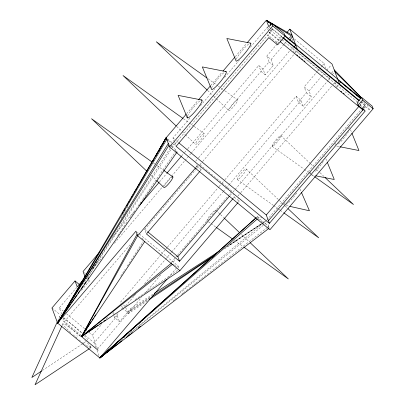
<?xml version="1.0" encoding="UTF-8"?>
<svg xmlns="http://www.w3.org/2000/svg" width="405" height="405" viewBox="0 0 405 405"><rect width="100%" height="100%" fill="white"/><g stroke="black" fill="none" stroke-linecap="round" stroke-linejoin="round"><path stroke-width="0.3" stroke-dasharray="2.02 1.52" d="M57.814 320.73L59.849 316.29M62.021 325.701L63.013 323.554M97.423 260.982L90.335 273.689L87.48 277.035M121.156 218.427L125.778 210.139M127.013 207.927L128.243 205.72M92.477 268.89L170.799 147.273M171.143 146.742L172.165 145.152M120.73 276.129L125.206 269.234M127.271 266.055L143.102 241.669M82.493 284.943L171.73 148.367M172.074 147.835L173.801 145.187L173.396 144.099M117.744 235.639L127.054 222.107M129.919 217.946L142.454 199.736M142.808 199.214L175.75 151.343M186.604 113.764L198.055 100.339M210.737 85.47L222.188 72.044M235.28 56.695L246.731 43.269M174.469 141.978L172.975 137.978L190.593 117.323M200.424 105.796L214.766 88.984M224.598 77.456L239.345 60.163M250.406 47.193L267.953 26.624M282.275 37.422L272.069 29.003L269.082 32.506L279.283 40.93M175.112 143.694L272.337 29.707L272.069 29.003M277.045 43.284L276.65 42.231L282.553 35.311M112.215 237.33L134.799 210.853M159.433 181.972L166.409 173.791M181.602 155.976L184.067 153.09M184.477 152.609L187.348 149.237M187.763 148.756L258.79 65.478L263.017 68.972L265.224 74.864L273.279 65.428L271.077 59.54L266.839 56.042L277.081 44.039M277.491 43.558L282.811 37.316M61.676 314.153L59.317 307.835L76.818 287.312M92.649 268.753L102.91 256.719M114.407 243.238L162.03 187.394M162.44 186.913L171.062 176.803M171.472 176.322L184.609 160.917M185.019 160.436L190.765 153.697M191.175 153.217L269.042 61.935L266.839 56.042M290.856 36.359L287.363 40.454M81.466 290.339L89.515 280.903L89.075 279.723M195.605 161.241L198.06 158.36M198.47 157.884L293.777 46.14M293.478 47.689L292.734 48.565L294.293 52.741L296.161 50.549M196.096 167.27L196.916 166.313L196.055 164.015M81.02 335.284L64.471 321.626L131.306 243.263M196.506 166.825L197.736 165.382M146.023 232.809L144.732 229.367L195.767 169.528M196.177 169.052L198.627 166.182M199.852 164.739L202.313 161.853M202.723 161.372L296.668 51.233L329.761 78.55L328.531 79.993M199.933 171.249L201.158 169.816L200.303 167.518M97.352 348.366L92.411 335.148L101.787 324.157M106.267 318.902L107.897 316.988M160.937 254.796L120.381 302.353L120.822 303.532M161.347 254.315L167.083 247.592M167.493 247.111L218.705 187.059M219.115 186.578L221.57 183.698M221.981 183.217L224.441 180.336M224.851 179.855L296.131 96.268L301.057 100.334L303.259 106.221L311.268 96.835L309.066 90.943L304.145 86.883L317.196 71.599M152.741 294.339L130.521 308.752L119.495 321.676L114.585 317.626L118.984 312.468M95.939 347.49L94.208 342.853L117.293 315.784L115.951 314.68M133.893 296.318L125.292 306.408L123.505 304.935M134.303 295.837L135.943 293.919M144.55 283.829L165.032 259.813M165.442 259.332L169.538 254.527M169.948 254.046L171.178 252.609M171.588 252.128L222.801 192.081M223.211 191.6L225.671 188.72M226.081 188.239L228.536 185.353M228.946 184.877L301.057 100.334M309.066 90.943L320.957 77.001M321.367 76.52L323.828 73.634M326.698 70.273L331.209 64.982M331.614 72.981L333.482 70.789M97.57 348.943L141.441 297.503M145.542 292.693L160.714 274.904M171.376 262.405L175.476 257.6M175.886 257.119L177.117 255.677M177.527 255.196L231.65 191.737M332.237 74.652L334.105 72.46M173.284 262.015L175.557 259.347M230.091 195.407L231.721 193.494M232.951 192.056L328.121 80.474M233.442 198.085L234.257 197.129L233.184 194.258M168.348 277.607L176.96 267.508M177.37 267.027L178.19 266.065L138.849 233.594M237.856 196.111L240.312 193.231M240.722 192.755L332.753 84.847M333.163 84.372L336.029 81.01M336.433 80.534L337.254 79.572M335.73 82.559L334.986 83.435L336.545 87.612M238.348 202.141L239.168 201.184L238.094 198.313M336.919 87.171L338.788 84.979M359.691 105.467L363.503 100.997L365.062 105.173L362.819 107.801M266.905 220.082L360.982 109.78M362.617 107.862L365.892 104.029M363.503 108.201L365.376 106.009L360.516 101.994M365.128 111.102L364.141 108.464L365.639 106.712L365.376 106.009M365.639 106.712L369.158 109.618L370.656 107.867M271.077 59.54L283.697 44.747M284.108 44.272L286.958 40.93M289.403 38.07L291.028 36.161M317.601 71.118L319.231 69.209M320.861 67.296L322.086 65.863M322.496 65.387L324.127 63.479L293.949 38.571M303.259 106.221L298.333 102.161L306.347 92.775L304.145 86.883M125.732 307.587L128.076 313.85L131.144 310.422L150.103 297.832M256.628 217.288L258.511 215.597M257.696 218.477L259.59 216.802M121.282 340.256L127.615 335.031M128.107 334.631L265.032 221.768M129.762 333.644L264.161 224.583M264.652 224.183L266.617 222.593M173.056 300.895L174.55 299.73M175.046 299.346L176.54 298.181M181.521 294.303L183.014 293.139M183.516 292.749L193.474 284.988M193.975 284.604L195.468 283.439M195.964 283.049L267.189 227.575M267.685 227.185L268.682 226.41L257.124 216.872L257.539 217.986M121.571 308.949L123.657 307.511M124.173 307.157L127.297 305M135.103 299.624L178.301 269.857M128.076 313.85L147.997 300.424M224.552 248.832L262.825 223.039M263.351 222.684L266.495 220.563L263.336 222.659M226.997 246.787L262.81 223.008L228.061 245.931M42.388 370.504L82.903 343.617M83.43 343.268L86.062 341.526M89.748 348.442L90.801 347.743M150.133 297.356L127.494 312.301L123.029 308.615M229.989 244.24L262.794 222.963M336.839 146.149L339.906 146.757M311.556 174.995L315.242 175.724M286.259 205.558L288.699 206.105M208.003 78.747L217.733 85.703M218.244 86.068L220.806 87.9M221.317 88.27L224.39 90.467M224.902 90.831L237.705 99.989A6.946 1.164 -50.5 0 1 231.376 108.965A6.946 1.164 -50.5 0 1 230.566 106.793A6.946 1.164 -50.5 0 1 237.705 99.989M272.064 146.271L303.816 168.981M304.327 169.346L308.423 172.277M308.934 172.641L310.473 173.74M310.984 174.109L314.057 176.307M183.435 118.746L193.676 126.071M194.187 126.441L204.429 133.761A6.946 1.164 -50.5 0 1 198.106 142.742A6.946 1.164 -50.5 0 1 197.291 140.57A6.946 1.164 -50.5 0 1 204.429 133.761M237.279 179.547L273.122 205.188M273.633 205.553L277.734 208.484M278.245 208.848L279.779 209.947M280.29 210.316L283.363 212.514M153.48 163.038L155.014 164.136M157.064 165.599L163.21 169.999M208.464 221.803L210.509 223.266M211.02 223.636L215.632 226.932M234.576 240.484L243.284 246.711M90.968 347.252L89.652 346.194L91.003 347.313L90.244 346.088A18.524 1.757 40.5 0 0 83.956 339.577M271.76 28.168L282.837 37.311M360.728 101.594L365.062 105.173M269.254 27.165L271.016 28.618M271.456 28.978L272.337 29.707M268.652 28.689L267.209 27.499L269.345 33.215M270.575 30.279L281.657 39.422M282.138 39.822L357.139 101.721M357.62 102.121L360.511 104.505L361.29 106.591M359.918 104.981L364.141 108.464M269.249 32.071L279.845 40.814M276.65 42.231L267.847 34.967L268.834 37.604M269.042 61.935L273.279 65.428M306.347 92.775L311.268 96.835M265.224 74.864L260.992 71.371L258.79 65.478M172.975 137.978L174.433 139.183M176.377 140.788L178.321 142.393M199.938 164.744L205.289 169.163M205.775 169.563L231.574 190.856M167.559 138.91L172.252 142.783M173.669 143.952L175.583 145.532M168.171 140.54L171.457 143.254M260.531 216.771L261.944 217.93M196.916 166.313L201.158 169.816M234.257 197.129L239.168 201.184M174.702 149.997L177.091 151.971M258.233 218.938L264.009 223.707M267.862 226.886L269.305 228.081L267.497 223.246M144.732 229.367L147.167 231.371M137.396 232.394L138.368 233.194M141.785 238.14L144.134 240.079M173.178 264.05L174.125 264.829M174.601 265.224L176.494 266.789M84.483 272.676L85.425 273.451M85.739 277.789L87.156 278.954M87.627 279.344L89.515 280.903M113.273 312.473L114.169 313.207M59.317 307.835L63.696 311.45M66.617 313.86L85.111 329.123M85.597 329.523L87.06 330.728M89.004 332.338L92.411 335.148M51.956 307.982L60.699 315.196M63.61 317.601L82.549 333.234M84.979 335.239L94.208 342.853M169.735 144.686L171.178 145.886M171.659 146.291L176.469 150.301L177.719 153.642M281.04 135.751A6.946 1.164 -50.5 0 1 274.717 144.727A6.946 1.164 -50.5 0 1 273.907 142.56A6.946 1.164 -50.5 0 1 281.04 135.751L310.387 163.6M310.843 164.035L313.597 166.647M316.345 169.26L319.555 172.307M320.016 172.743L324.142 176.656M207.638 90.492L212.681 95.276M213.141 95.712L215.89 98.324M216.351 98.759L228.729 110.509M246.25 169.027A6.946 1.164 -50.5 0 1 239.927 178.003A6.946 1.164 -50.5 0 1 239.117 175.836A6.946 1.164 -50.5 0 1 246.25 169.027L282.933 203.842M283.394 204.277L284.766 205.583M285.226 206.018L287.52 208.19M176.656 126.446L181.698 131.23M182.159 131.665L184.908 134.278M185.369 134.713L195.453 144.286M215.9 210.185L220.026 214.098M220.487 214.534L223.697 217.581M241.577 234.551L249.374 241.952M151.126 175.294L156.168 180.078M87.844 340.048L87.085 338.823A18.524 1.757 40.5 0 0 84.275 335.694M76.904 335.649L77.249 336.201M299.968 189.054L301.214 191.914M350.492 129.711L351.667 132.602M325.828 158.679L326.997 161.575M367.32 104.708L369.158 109.618M324.127 63.479L325.858 68.116M329.326 77.39L329.761 78.55M292.111 39.057L292.764 40.799M296.131 96.268L298.333 102.161M174.687 142.55L176.099 146.332M178.19 266.065L179.339 269.138M130.521 308.752L131.144 310.422M121.703 305.891L122.583 308.245M117.293 315.784L119.495 321.676M112.823 312.913L113.704 315.267M113.926 315.859L114.585 317.626M87.753 276.19L88.194 277.369M97.023 350.391L99.19 356.187M63.185 318.178L64.471 321.626M91.003 347.313A18.524 1.757 40.5 0 1 84.883 344.245M83.992 343.592A18.524 1.757 40.5 0 1 82.569 342.514M80.266 340.701A18.524 1.757 40.5 0 1 79.355 339.967M77.061 338.079A18.524 1.757 40.5 0 1 73.396 334.925M70.789 332.581A18.524 1.757 40.5 0 1 63.701 323.737A18.524 1.757 40.5 0 1 80.863 336.763M236.247 59.267A11.578 1.939 -50.5 0 1 242.2 50.534A11.578 1.939 -50.5 0 1 249.419 43.538M211.552 88.148A11.578 1.939 -50.5 0 1 224.036 72.556M187.505 116.139A11.578 1.939 -50.5 0 1 199.812 101.002M296.698 193.008A11.578 1.939 -50.5 0 1 286.543 204.343M284.33 204.479A11.578 1.939 -50.5 0 1 285.13 202.449M298.617 187.277A11.578 1.939 -50.5 0 1 299.219 187.338M323.306 161.544A11.578 1.939 -50.5 0 1 314.3 172.383M310.23 174.084A11.578 1.939 -50.5 0 1 311.536 171.153M324.521 156.887A11.578 1.939 -50.5 0 1 325.124 156.948M348.583 131.574A11.578 1.939 -50.5 0 1 338.124 144.17M334.9 145.117A11.578 1.939 -50.5 0 1 335.937 142.646M348.123 128.466A11.578 1.939 -50.5 0 1 349.788 127.975M207.198 220.852A6.946 1.164 -50.5 0 1 210.944 214.189A6.946 1.164 -50.5 0 1 215.87 210.686M164.329 186.148A6.946 1.164 -50.5 0 1 172.1 177.036M80.833 336.327A18.524 1.757 40.5 0 1 62.071 319.879M60.406 317.945A18.524 1.757 40.5 0 1 60.998 316.685M63.428 318.148A18.524 1.757 40.5 0 1 82.954 334.373"/><path stroke-width="0.61" d="M57.287 321.879L31.863 377.485L41.335 371.203M61.757 326.278L35.027 384.75L89.222 348.791M98.045 350.224L81.501 336.565L137.093 234.267M158.755 151.009L166.151 137.746L186.194 114.245M237.938 202.621L179.911 270.656L81.501 336.565L137.66 235.786L195.691 167.751M152.715 161.372L153.338 160.274M155.525 156.426L166.151 137.746L169.584 146.929L269.933 229.746L373.137 108.748L372.149 106.11L361.589 97.392L357.099 102.652L358.086 105.29L365.128 111.102L269.401 223.337L176.099 146.332L268.834 37.604L277.633 44.869L285.115 36.101L284.128 33.463L271.806 23.293L268.814 26.801L266.363 20.25L247.141 42.788M122.35 213.243L122.983 212.149M123.935 210.509L124.887 208.864M126.795 205.583L127.747 203.943M128.38 202.849L129.332 201.209M129.97 200.11L130.602 199.017M131.235 197.923L132.187 196.283M132.825 195.19L133.458 194.096M134.095 193.003L135.047 191.357M135.68 190.264L136.632 188.624M137.27 187.53L137.902 186.437M138.535 185.343L139.487 183.698M140.125 182.604L166.151 137.746L57.591 323.053L99.843 357.924L268.804 228.46M79.258 284.447L75.016 280.943L51.956 307.982L57.591 323.053L166.759 139.376L167.7 140.15M179.911 270.656L137.66 235.786L135.943 231.194L57.591 323.053L168.298 143.481M176.732 152.488L57.591 323.053L168.961 145.258M70.84 303.801L57.591 323.053L63.064 314.558M98.152 325.088L81.501 336.565L91.135 321.722M92.168 320.132L93.545 318.011M94.578 316.421L95.61 314.827M57.591 323.053L65.544 310.878M172.322 264.394L81.501 336.565L144.701 241.598M71.553 302.763L73.705 299.639M74.419 298.601L76.925 294.956M78.003 293.397L79.79 290.795M80.863 289.231L83.015 286.112M84.448 284.032L85.88 281.946M88.027 278.827L88.741 277.784M198.465 99.858L210.327 85.951M223.008 71.083L234.87 57.176M169.584 146.929L272.793 25.93L271.806 23.293M99.488 252.254L83.066 271.507L84.999 276.676M139.725 205.077L159.023 182.452M166.819 173.31L181.192 156.462M286.907 32.511L289.777 29.15L332.029 64.02L337.664 79.097M83.658 279.288L77.218 286.836L75.016 280.943M289.61 40.222L292.602 36.713L266.363 20.25L269.214 22.695M294.227 46.813L295.726 45.056L285.13 36.313M199.528 171.73L146.453 233.958L179.547 261.276L233.032 198.566M179.547 261.276L177.83 256.679L229.27 196.369M167.118 279.05L99.843 357.924L121.758 340.858M358.086 105.29L362.571 100.03L361.589 97.392M269.401 223.337L266.277 214.984L358.87 106.424M363.128 108.636L362.384 109.517L280.255 41.735M268.414 220.7L363.396 109.345M109.325 349.55L99.843 357.924L105.73 353.15M110.742 348.295L120.7 339.501M122.593 337.826L123.545 336.985M124.492 336.15L128.76 332.383M130.182 331.123L131.6 329.867M138.237 324.005L140.135 322.329M142.028 320.654L142.98 319.818M257.276 218.958L99.843 357.924L105.69 353.104M106.662 352.304L108.125 351.1M81.501 336.565L171.75 262.875M106.707 352.355L111.122 348.771M126.239 337.365L130.223 334.262M131.22 333.487L132.217 332.707M138.191 328.055L140.682 326.111M99.716 324.01L101.797 322.577M103.877 321.145L105.437 320.066M149.045 299.715L214.063 255.899M152.209 296.435L215.409 254.477M154.33 293.311L219.409 251.105M226.071 71.574L202.323 66.921L211.658 89.576A11.578 1.939 -50.5 0 0 221.925 79.841A11.578 1.939 -50.5 0 0 225.271 71.766M201.847 100.015L178.094 95.367L187.429 118.022A11.578 1.939 -50.5 0 0 197.701 108.282A11.578 1.939 -50.5 0 0 201.047 100.207M339.906 146.757L358.936 150.533L351.899 133.179M315.854 175.851L334.267 179.501L327.235 162.152M289.919 206.383L309.43 210.772L301.462 192.481M271.208 24.244L266.363 20.25L291.98 35.043M206.98 78.013L156.284 41.755L207.178 90.057M314.569 176.671L353.484 204.51L325.058 177.527M182.923 118.382L123.009 75.527L176.195 126.011M283.875 212.878L318.7 237.786L287.975 208.626M151.941 161.939L91.52 118.721L147 171.376M163.721 170.363L172.935 176.955M216.143 227.296L232.019 238.651M243.795 247.075L288.345 278.939L250.29 242.823M340.205 81.79L341.187 82.579M344.625 85.334L345.607 86.123M347.08 87.308L348.057 88.093M349.53 89.277L350.512 90.062M353.95 92.821L354.932 93.611M356.405 94.795L360.82 98.339M266.363 20.25L268.333 21.84M284.28 35.032L360.901 98.273M272.793 25.93L285.115 36.101M362.571 100.03L373.137 108.748M271.163 24.786L270.196 23.991L270.783 25.555M360.612 98.612L337.973 79.932L339.537 84.103M283.318 37.706L359.281 100.405M282.761 37.827L359.058 100.794M296.723 54.746L297.695 55.546M299.148 56.751L300.12 57.55M301.578 58.755L302.55 59.555M304.008 60.755L304.98 61.56M340.878 91.191L341.84 91.986M343.288 93.175L344.25 93.97M178.807 142.793L266.277 214.984M147.653 231.776L177.83 256.679M224.152 218.017L239.745 232.809M156.629 180.514L163.964 187.48A6.946 1.164 -50.5 0 0 170.065 182.063A6.946 1.164 -50.5 0 0 172.1 177.036M334.854 71.584L361.326 97.747M334.231 69.913L361.442 97.691M362.07 108.682L362.647 110.221M289.777 29.15L295.412 44.226M295.726 45.056L297.285 49.233M187.12 117.602A11.578 1.939 -50.5 0 1 187.328 116.594M256.157 217.708L99.843 357.924L256.183 217.713M250.589 43.143L226.835 38.495L236.171 61.15A11.578 1.939 -50.5 0 0 245.516 52.589A11.578 1.939 -50.5 0 0 250.589 43.143"/></g></svg>
